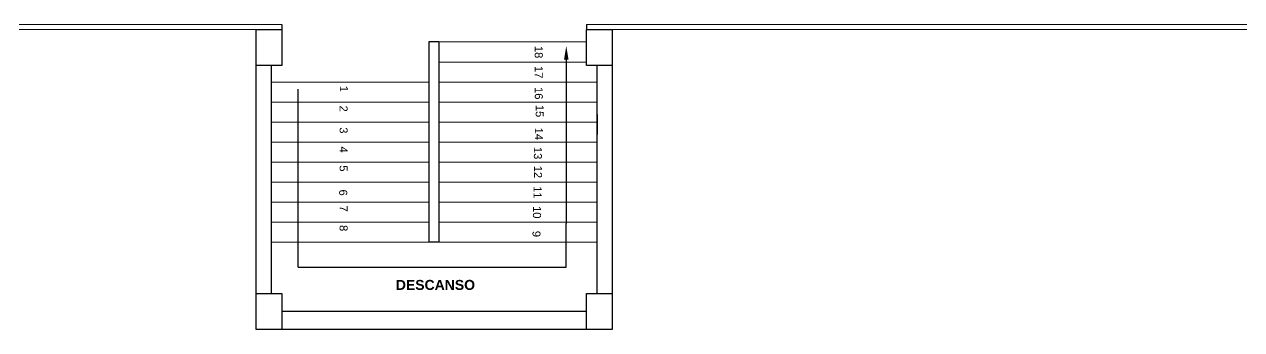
# Model space of a CAD drawing. Header units: metres. Extents: x 643921 to 644430, y 8487964 to 8488110.
# Drawn here: x 644371.14 to 644383.31, y 8488046.77 to 8488049.82 of the extents above; entities that cross this region are included whole.
import ezdxf

# ---------------------------------------------------------------- set-up
doc = ezdxf.new("R2010")
doc.units = ezdxf.units.M
doc.header["$MEASUREMENT"] = 0
for name, color, linetype, lineweight in [('COLUMNAS', 252, 'Continuous', 30), ('GRADAS', 51, 'Continuous', 13), ('LINEAS_IND.', 111, 'Continuous', 5), ('MUEBLES - PETER', 252, 'Continuous', 5), ('MUROS', 252, 'Continuous', 15), ('TEXTOS-NOTAS', 110, 'Continuous', 13)]:
    doc.layers.add(name, color=color, linetype=linetype, lineweight=lineweight)
doc.styles.add('TURBO TEXTO', font='swisse.ttf')
doc.styles.add('TURBO_NPT', font='sanssb__.ttf')

msp = doc.modelspace()

# ---------------------------------------------------------------- linework, layer by layer
at = {"color": 18, "true_color": 0x000000}
for p, q in [((644373.713, 8488049.815), (644373.713, 8488049.765)), ((644376.759, 8488049.815), (644376.759, 8488049.765))]:
    msp.add_line(p, q, dxfattribs=at)
for p, q in [((644375.182, 8488049.639), (644375.182, 8488047.639)), ((644375.282, 8488049.639), (644375.182, 8488049.639)), ((644375.282, 8488049.639), (644375.282, 8488047.639)), ((644376.557, 8488049.473), (644376.557, 8488047.824)), ((644373.878, 8488047.389), (644373.878, 8488049.166)), ((644376.866, 8488048.915), (644376.866, 8488048.715)), ((644376.557, 8488047.389), (644376.557, 8488047.824)), ((644375.282, 8488047.639), (644375.182, 8488047.639)), ((644373.878, 8488047.389), (644376.557, 8488047.389))]:
    msp.add_line(p, q)
msp.add_solid([(644376.579, 8488049.464), (644376.534, 8488049.464), (644376.557, 8488049.599)])
at = {"layer": 'COLUMNAS', "lineweight": 30}
for points in [[(644373.456, 8488049.404), (644373.456, 8488049.765), (644373.713, 8488049.765), (644373.713, 8488049.404)], [(644376.759, 8488049.404), (644376.759, 8488049.765), (644377.016, 8488049.765), (644377.016, 8488049.404)], [(644373.456, 8488046.765), (644373.456, 8488047.126), (644373.713, 8488047.126), (644373.713, 8488046.765)], [(644376.759, 8488046.765), (644376.759, 8488047.126), (644377.016, 8488047.126), (644377.016, 8488046.765)]]:
    msp.add_lwpolyline(points, close=True, dxfattribs=at)
at = {"layer": 'GRADAS', "color": 3}
for p, q in [((644376.759, 8488049.639), (644375.282, 8488049.639)), ((644376.759, 8488049.439), (644375.282, 8488049.439)), ((644375.182, 8488049.239), (644373.606, 8488049.239)), ((644376.866, 8488049.239), (644375.282, 8488049.239)), ((644375.182, 8488049.039), (644373.606, 8488049.039)), ((644376.866, 8488049.039), (644375.282, 8488049.039)), ((644375.182, 8488048.839), (644373.606, 8488048.839)), ((644376.866, 8488048.839), (644375.282, 8488048.839)), ((644375.182, 8488048.639), (644373.606, 8488048.639)), ((644376.866, 8488048.639), (644375.282, 8488048.639)), ((644375.182, 8488048.439), (644373.606, 8488048.439)), ((644376.866, 8488048.439), (644375.282, 8488048.439)), ((644375.182, 8488048.239), (644373.606, 8488048.239)), ((644376.866, 8488048.239), (644375.282, 8488048.239)), ((644375.182, 8488048.039), (644373.606, 8488048.039)), ((644376.866, 8488048.039), (644375.282, 8488048.039)), ((644375.182, 8488047.839), (644373.606, 8488047.839)), ((644376.866, 8488047.839), (644375.282, 8488047.839)), ((644375.182, 8488047.639), (644373.606, 8488047.639)), ((644376.866, 8488047.639), (644375.282, 8488047.639))]:
    msp.add_line(p, q, dxfattribs=at)
at = {"layer": 'MUEBLES - PETER', "color": 250, "lineweight": 5}
for p, q in [((644358.786, 8488049.815), (644373.713, 8488049.815)), ((644358.786, 8488049.765), (644373.456, 8488049.765)), ((644376.759, 8488049.815), (644391.686, 8488049.815)), ((644377.016, 8488049.765), (644391.686, 8488049.765)), ((644377.016, 8488049.765), (644391.686, 8488049.765))]:
    msp.add_line(p, q, dxfattribs=at)
at = {"layer": 'MUROS', "color": 251, "lineweight": 30, "true_color": 0x636466}
for p, q in [((644373.456, 8488047.126), (644373.456, 8488049.404)), ((644373.606, 8488049.404), (644373.606, 8488047.126)), ((644376.866, 8488047.126), (644376.866, 8488049.404)), ((644377.016, 8488049.404), (644377.016, 8488047.126)), ((644376.759, 8488046.945), (644373.713, 8488046.945)), ((644376.759, 8488046.765), (644373.713, 8488046.765))]:
    msp.add_line(p, q, dxfattribs=at)

# ---------------------------------------------------------------- texts
at = {"layer": 'LINEAS_IND.', "style": 'TURBO TEXTO'}
for s, p in [('18', (644376.242, 8488049.6)), ('17', (644376.242, 8488049.399)), ('1', (644374.294, 8488049.202)), ('16', (644376.242, 8488049.189)), ('2', (644374.291, 8488049.004)), ('15', (644376.251, 8488049.011)), ('3', (644374.291, 8488048.787)), ('14', (644376.243, 8488048.783)), ('4', (644374.291, 8488048.595)), ('13', (644376.233, 8488048.591)), ('5', (644374.291, 8488048.407)), ('12', (644376.234, 8488048.403)), ('6', (644374.287, 8488048.165)), ('11', (644376.23, 8488048.199)), ('7', (644374.291, 8488048.005)), ('10', (644376.224, 8488048)), ('8', (644374.291, 8488047.81)), ('9', (644376.219, 8488047.752))]:
    msp.add_text(s, height=0.08, rotation=270, dxfattribs=at).set_placement(p)
at = {"layer": 'TEXTOS-NOTAS', "style": 'TURBO_NPT'}
msp.add_text('DESCANSO', height=0.1, rotation=360, dxfattribs=at).set_placement((644374.853, 8488047.162))

doc.saveas('drawing.dxf')
